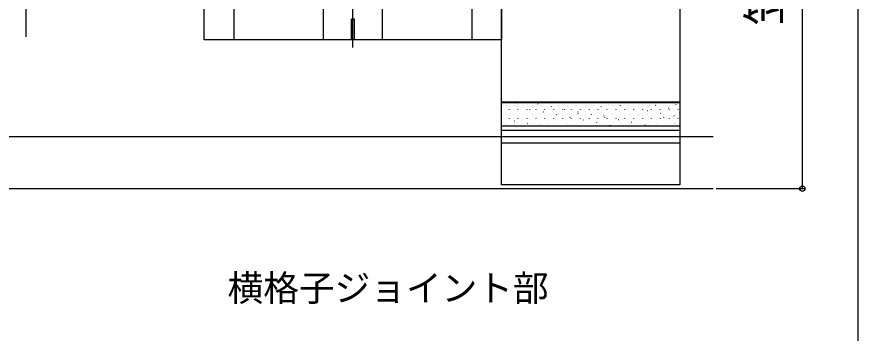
# Model space of a CAD drawing. Units: millimetres, scale not verified. Extents: x -875 to 875, y -1300 to 1292.
# Drawn here: x 591.9 to 875, y 688.7 to 795.1 of the extents above; entities that cross this region are included whole.
import ezdxf
from ezdxf.enums import TextEntityAlignment as Align

# ---------------------------------------------------------------- set-up
doc = ezdxf.new("R2010")
doc.units = ezdxf.units.MM
doc.header["$LTSCALE"] = 8
for name, color, linetype in [('0-1_USER1', 3, 'Continuous'), ('0-3_YKK_12', 2, 'Continuous'), ('0-4_YKK_13', 4, 'Continuous'), ('0-5_YKK_D', 6, 'Continuous'), ('0-6_YKK_ZWAK', 7, 'Continuous'), ('0-7_YSS_K', 3, 'Continuous')]:
    doc.layers.add(name, color=color, linetype=linetype)
doc.styles.add('ＭＳ ゴシック', font='')
doc.styles.get('ＭＳ ゴシック').set_extended_font_data('MS Gothic')

msp = doc.modelspace()

# ---------------------------------------------------------------- linework, layer by layer
at = {"layer": '0-3_YKK_12'}
for p, q in [((705, 784.821), (705, 889.821)), ((224.848, 737.321), (826.228, 737.321))]:
    msp.add_line(p, q, dxfattribs=at)
at = {"layer": '0-4_YKK_13'}
for p, q in [((665, 821.406), (665, 787.321)), ((745, 821.406), (745, 787.321)), ((705.5, 794.321), (704.5, 794.321)), ((704.5, 787.321), (704.5, 794.321)), ((705.5, 787.321), (705.5, 794.321)), ((745, 787.321), (665, 787.321)), ((755, 758.302), (755, 766.523)), ((755, 766.523), (815, 766.523)), ((755, 766.275), (815, 766.275)), ((755.575, 765.67), (755.52, 765.753)), ((756.299, 765.378), (756.299, 765.428)), ((757.083, 765.269), (757.079, 765.278)), ((759.289, 765.378), (759.289, 765.428)), ((759.712, 765.868), (759.708, 765.877)), ((760.079, 764.786), (760.023, 764.869)), ((762.279, 765.378), (762.279, 765.428)), ((765.269, 765.378), (765.269, 765.428)), ((765.807, 764.7), (765.804, 764.709)), ((767.305, 765.706), (767.25, 765.789)), ((768.259, 765.378), (768.259, 765.428)), ((768.419, 765.346), (768.416, 765.355)), ((771.048, 765.945), (771.045, 765.954)), ((771.249, 765.378), (771.249, 765.428)), ((771.808, 764.822), (771.753, 764.905)), ((774.239, 765.378), (774.239, 765.428)), ((777.144, 764.776), (777.141, 764.786)), ((777.229, 765.378), (777.229, 765.428)), ((779.756, 765.422), (779.753, 765.432)), ((780.219, 765.378), (780.219, 765.428)), ((782.385, 766.021), (782.382, 766.031)), ((783.209, 765.378), (783.209, 765.428)), ((786.199, 765.378), (786.199, 765.428)), ((788.481, 764.853), (788.477, 764.862)), ((789.189, 765.378), (789.189, 765.428)), ((790.56, 766.086), (790.505, 766.17)), ((791.093, 765.499), (791.089, 765.508)), ((792.179, 765.378), (792.179, 765.428)), ((793.722, 766.098), (793.718, 766.107)), ((795.063, 765.202), (795.008, 765.285)), ((795.169, 765.378), (795.169, 765.428)), ((798.159, 765.378), (798.159, 765.428)), ((799.566, 764.318), (799.511, 764.401)), ((799.817, 764.93), (799.814, 764.939)), ((801.149, 765.378), (801.149, 765.428)), ((802.29, 766.122), (802.234, 766.206)), ((802.429, 765.576), (802.426, 765.585)), ((804.139, 765.378), (804.139, 765.428)), ((805.058, 766.174), (805.055, 766.184)), ((806.793, 765.238), (806.738, 765.321)), ((807.129, 765.378), (807.129, 765.428)), ((810.119, 765.378), (810.119, 765.428)), ((811.154, 765.006), (811.151, 765.016)), ((811.296, 764.354), (811.241, 764.437)), ((813.109, 765.378), (813.109, 765.428)), ((813.766, 765.652), (813.763, 765.662)), ((755.575, 761.503), (755.572, 761.512)), ((756.299, 762.338), (756.299, 762.388)), ((757.674, 763.953), (757.674, 764.003)), ((758.071, 762.479), (758.067, 762.488)), ((759.289, 762.338), (759.289, 762.388)), ((760.664, 763.953), (760.664, 764.003)), ((760.683, 763.125), (760.68, 763.134)), ((762.279, 762.338), (762.279, 762.388)), ((763.312, 763.724), (763.309, 763.733)), ((763.654, 763.953), (763.654, 764.003)), ((764.582, 763.901), (764.527, 763.985)), ((765.269, 762.338), (765.269, 762.388)), ((766.644, 763.953), (766.644, 764.003)), ((766.912, 761.579), (766.909, 761.589)), ((768.259, 762.338), (768.259, 762.388)), ((769.085, 763.017), (769.03, 763.1)), ((769.407, 762.555), (769.404, 762.565)), ((769.634, 763.953), (769.634, 764.003)), ((771.249, 762.338), (771.249, 762.388)), ((772.02, 763.201), (772.016, 763.211)), ((772.624, 763.953), (772.624, 764.003)), ((773.588, 762.132), (773.533, 762.216)), ((774.239, 762.338), (774.239, 762.388)), ((774.649, 763.8), (774.645, 763.81)), ((775.614, 763.953), (775.614, 764.003)), ((776.311, 763.937), (776.256, 764.02)), ((777.229, 762.338), (777.229, 762.388)), ((778.249, 761.656), (778.245, 761.666)), ((778.604, 763.953), (778.604, 764.003)), ((780.219, 762.338), (780.219, 762.388)), ((780.744, 762.632), (780.741, 762.641)), ((780.815, 763.053), (780.759, 763.136)), ((781.594, 763.953), (781.594, 764.003)), ((783.209, 762.338), (783.209, 762.388)), ((783.356, 763.278), (783.353, 763.287)), ((784.584, 763.953), (784.584, 764.003)), ((785.318, 762.168), (785.263, 762.252)), ((785.985, 763.877), (785.982, 763.886)), ((786.199, 762.338), (786.199, 762.388)), ((787.574, 763.953), (787.574, 764.003)), ((789.189, 762.338), (789.189, 762.388)), ((789.585, 761.733), (789.582, 761.742)), ((790.564, 763.953), (790.564, 764.003)), ((792.081, 762.709), (792.077, 762.718)), ((792.179, 762.338), (792.179, 762.388)), ((793.554, 763.953), (793.554, 764.003)), ((794.693, 763.355), (794.69, 763.364)), ((795.169, 762.338), (795.169, 762.388)), ((796.544, 763.953), (796.544, 764.003)), ((797.322, 763.954), (797.319, 763.963)), ((798.159, 762.338), (798.159, 762.388)), ((799.534, 763.953), (799.534, 764.003)), ((800.922, 761.809), (800.919, 761.819)), ((801.149, 762.338), (801.149, 762.388)), ((802.524, 763.953), (802.524, 764.003)), ((803.417, 762.785), (803.414, 762.795)), ((804.07, 763.433), (804.014, 763.517)), ((804.139, 762.338), (804.139, 762.388)), ((805.514, 763.953), (805.514, 764.003)), ((806.03, 763.431), (806.026, 763.441)), ((807.129, 762.338), (807.129, 762.388)), ((808.504, 763.953), (808.504, 764.003)), ((808.573, 762.549), (808.518, 762.632)), ((808.659, 764.03), (808.655, 764.04)), ((810.119, 762.338), (810.119, 762.388)), ((811.494, 763.953), (811.494, 764.003)), ((812.259, 761.886), (812.255, 761.895)), ((813.076, 761.664), (813.021, 761.748)), ((813.109, 762.338), (813.109, 762.388)), ((814.484, 763.953), (814.484, 764.003)), ((814.754, 762.862), (814.751, 762.871)), ((756.299, 759.298), (756.299, 759.348)), ((756.547, 758.76), (756.543, 758.769)), ((757.674, 760.913), (757.674, 760.963)), ((759.176, 759.359), (759.172, 759.368)), ((759.34, 759.983), (759.284, 760.066)), ((759.289, 759.298), (759.289, 759.348)), ((760.664, 760.913), (760.664, 760.963)), ((761.671, 760.335), (761.668, 760.344)), ((762.279, 759.298), (762.279, 759.348)), ((763.654, 760.913), (763.654, 760.963)), ((763.843, 759.098), (763.788, 759.182)), ((764.283, 760.981), (764.28, 760.99)), ((765.269, 759.298), (765.269, 759.348)), ((766.644, 760.913), (766.644, 760.963)), ((767.883, 758.836), (767.88, 758.846)), ((768.259, 759.298), (768.259, 759.348)), ((769.634, 760.913), (769.634, 760.963)), ((770.512, 759.435), (770.509, 759.445)), ((771.249, 759.298), (771.249, 759.348)), ((772.624, 760.913), (772.624, 760.963)), ((773.008, 760.411), (773.004, 760.421)), ((774.239, 759.298), (774.239, 759.348)), ((775.614, 760.913), (775.614, 760.963)), ((775.62, 761.057), (775.617, 761.067)), ((777.229, 759.298), (777.229, 759.348)), ((778.091, 761.248), (778.036, 761.331)), ((778.604, 760.913), (778.604, 760.963)), ((779.22, 758.913), (779.217, 758.922)), ((780.219, 759.298), (780.219, 759.348)), ((781.594, 760.913), (781.594, 760.963)), ((781.849, 759.512), (781.846, 759.521)), ((782.595, 760.363), (782.539, 760.447)), ((783.209, 759.298), (783.209, 759.348)), ((784.344, 760.488), (784.341, 760.497)), ((784.584, 760.913), (784.584, 760.963)), ((786.199, 759.298), (786.199, 759.348)), ((786.957, 761.134), (786.953, 761.143)), ((787.098, 759.479), (787.043, 759.562)), ((787.574, 760.913), (787.574, 760.963)), ((789.189, 759.298), (789.189, 759.348)), ((789.821, 761.284), (789.766, 761.367)), ((790.557, 758.99), (790.553, 758.999)), ((790.564, 760.913), (790.564, 760.963)), ((791.601, 758.595), (791.546, 758.678)), ((792.179, 759.298), (792.179, 759.348)), ((793.186, 759.589), (793.182, 759.598)), ((793.554, 760.913), (793.554, 760.963)), ((794.324, 760.399), (794.269, 760.483)), ((795.169, 759.298), (795.169, 759.348)), ((795.681, 760.565), (795.678, 760.574)), ((796.544, 760.913), (796.544, 760.963)), ((798.159, 759.298), (798.159, 759.348)), ((798.293, 761.211), (798.29, 761.22)), ((798.827, 759.515), (798.772, 759.598)), ((799.534, 760.913), (799.534, 760.963)), ((801.149, 759.298), (801.149, 759.348)), ((801.893, 759.066), (801.89, 759.076)), ((802.524, 760.913), (802.524, 760.963)), ((803.331, 758.63), (803.275, 758.714)), ((804.139, 759.298), (804.139, 759.348)), ((804.522, 759.665), (804.519, 759.675)), ((805.514, 760.913), (805.514, 760.963)), ((807.018, 760.641), (807.014, 760.651)), ((807.129, 759.298), (807.129, 759.348)), ((808.504, 760.913), (808.504, 760.963)), ((809.63, 761.287), (809.627, 761.297)), ((810.119, 759.298), (810.119, 759.348)), ((811.494, 760.913), (811.494, 760.963)), ((813.109, 759.298), (813.109, 759.348)), ((813.23, 759.143), (813.227, 759.152)), ((814.484, 760.913), (814.484, 760.963)), ((755, 756.997), (815, 756.997)), ((787.945, 758.344), (787.941, 758.353)), ((799.281, 758.42), (799.278, 758.43)), ((810.618, 758.497), (810.615, 758.506)), ((755, 752.721), (815, 752.721))]:
    msp.add_line(p, q, dxfattribs=at)
for points in [[(815, 936.021), (815, 738.621), (755, 738.621), (755, 936.021)], [(695, 827.321), (695, 787.321), (655, 787.321), (655, 827.321)], [(755, 827.321), (755, 787.321), (715, 787.321), (715, 827.321)]]:
    msp.add_lwpolyline(points, close=True, dxfattribs=at)
msp.add_lwpolyline([(815, 766.523), (815, 758.302), (755, 758.302)], dxfattribs=at)
at = {"layer": '0-5_YKK_D'}
for p, q in [((856.228, 737.321), (856.228, 937.321)), ((827.228, 737.321), (857.228, 737.321))]:
    msp.add_line(p, q, dxfattribs=at)
msp.add_lwpolyline([(595, 867.321), (595, 830.821), (595, 788.377)], dxfattribs=at)
msp.add_circle((856.228, 737.321), 0.875, dxfattribs=at)
at = {"layer": '0-6_YKK_ZWAK'}
msp.add_lwpolyline([(-875, -1299.6), (875, -1299.6), (875, 1250.4)], dxfattribs=at)
at = {"layer": '0-7_YSS_K'}
msp.add_line((-112.5, 754.821), (826.228, 754.821), dxfattribs=at)

# ---------------------------------------------------------------- texts
at = {"layer": '0-1_USER1', "style": 'ＭＳ ゴシック'}
msp.add_text('横格子ジョイント部', height=8.798, dxfattribs=at).set_placement((662.856, 696.882), align=Align.BOTTOM_LEFT)
at = {"layer": '0-5_YKK_D', "style": 'ＭＳ ゴシック'}
msp.add_text('笠木幅：K', height=11, rotation=90, dxfattribs=at).set_placement((852.268, 792.15), align=Align.BOTTOM_LEFT)

doc.saveas('drawing.dxf')
